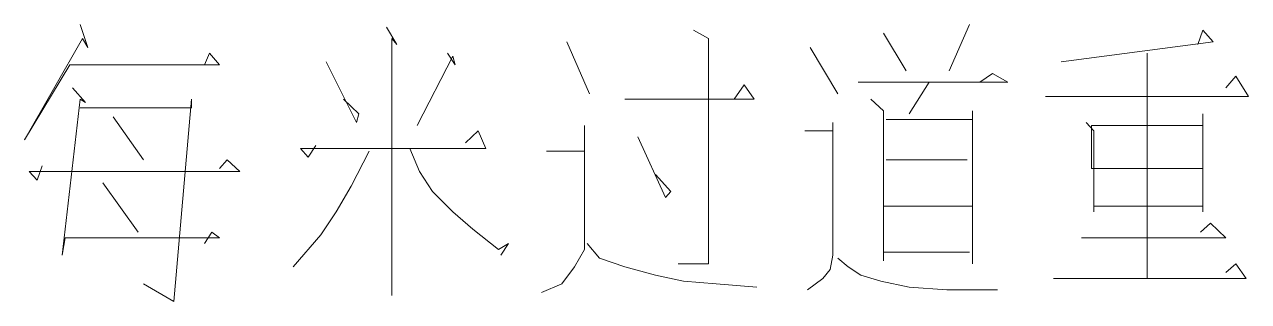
# Model space of a CAD drawing. Header units: millimetres. Extents: x 0 to 414, y 0 to 292.
# Drawn here: x 292.19 to 304.74, y 90.4 to 93.24 of the extents above; entities that cross this region are included whole.
import ezdxf

# ---------------------------------------------------------------- set-up
doc = ezdxf.new("R2010")
doc.units = ezdxf.units.MM

msp = doc.modelspace()

# ---------------------------------------------------------------- linework, layer by layer
at = {"color": 0, "lineweight": 0}
for points in [[(292.759694, 93.235639), (292.837306, 92.999278), (292.784389, 93.091), (292.188194, 92.053833), (292.653861, 92.822889), (294.188444, 92.822889), (294.086139, 92.942833), (294.033222, 92.822889)], [(295.902944, 93.207417), (296.008778, 93.031028), (295.955861, 93.091), (295.955861, 90.459278)], [(299.049722, 93.179194), (299.204944, 93.091), (299.204944, 90.783833), (298.8945, 90.783833)], [(301.882528, 93.235639), (301.674389, 92.762917)], [(302.820917, 92.854639), (304.380194, 93.05925), (304.274361, 93.179194), (304.224972, 93.031028)], [(297.7515, 93.05925), (297.984333, 92.526556)], [(301.000583, 93.147444), (301.233417, 92.762917)], [(296.527361, 92.942833), (296.604972, 92.822889), (296.580278, 92.911083), (296.216917, 92.202)], [(300.245639, 92.999278), (300.531389, 92.526556)], [(303.702861, 92.942833), (303.702861, 90.635667), (302.743306, 90.635667), (304.718861, 90.635667), (304.613028, 90.783833), (304.510722, 90.695639)], [(295.282056, 92.854639), (295.5925, 92.23375), (295.617194, 92.321944), (295.461972, 92.470111)], [(300.739528, 92.6465), (302.274111, 92.6465), (302.118889, 92.734694), (301.988361, 92.6465)], [(302.662167, 92.498333), (304.743556, 92.498333), (304.613028, 92.706472), (304.510722, 92.586528)], [(292.682083, 92.586528), (292.812611, 92.438361), (292.759694, 92.470111), (292.57625, 90.872028), (292.604472, 91.051944), (294.188444, 91.051944), (294.110833, 91.108389), (294.033222, 90.991972)], [(298.347694, 92.470111), (299.674139, 92.470111), (299.571833, 92.618278), (299.466, 92.470111)], [(301.46625, 92.6465), (301.261639, 92.321944)], [(292.759694, 92.381917), (293.902694, 92.381917), (293.902694, 92.470111), (293.71925, 90.399306), (293.408806, 90.579222)], [(300.870056, 92.470111), (301.000583, 92.350167), (301.000583, 90.815583)], [(293.098361, 92.290194), (293.408806, 91.849222)], [(301.91075, 92.350167), (301.91075, 90.783833)], [(303.078444, 92.23375), (303.156056, 92.145556), (303.156056, 91.316528), (303.156056, 91.3765), (304.274361, 91.3765), (304.274361, 91.316528), (304.274361, 92.321944), (304.274361, 92.202), (303.131361, 92.202), (303.131361, 92.145556), (303.131361, 91.761028), (304.274361, 91.761028)], [(297.931417, 92.202), (297.931417, 91.140139), (297.931417, 90.932), (297.829111, 90.755611), (297.698583, 90.579222), (297.490444, 90.491028)], [(300.478472, 92.23375), (300.478472, 90.872028), (300.453778, 90.727389), (300.376167, 90.635667), (300.220944, 90.51925)], [(301.025278, 92.261972), (301.91075, 92.261972)], [(295.176222, 91.997389), (295.098611, 91.877444), (295.021, 91.965639), (296.918944, 91.965639), (296.841333, 92.145556), (296.710806, 92.025611)], [(298.478222, 92.085583), (298.763972, 91.464694), (298.816889, 91.524667), (298.661667, 91.701056)], [(300.192722, 92.145556), (300.478472, 92.145556)], [(295.723028, 91.937417), (295.539583, 91.581111), (295.384361, 91.316528), (295.229139, 91.080167), (294.943389, 90.755611)], [(296.139306, 91.965639), (296.241611, 91.729278), (296.372139, 91.524667), (296.580278, 91.316528), (296.788417, 91.140139), (297.049472, 90.932), (297.151778, 90.991972), (297.074167, 90.872028)], [(297.543361, 91.937417), (297.931417, 91.937417)], [(292.368111, 91.78925), (292.318722, 91.641083), (292.237583, 91.729278), (294.396583, 91.729278), (294.266056, 91.849222), (294.188444, 91.761028)], [(301.025278, 91.849222), (301.857833, 91.849222)], [(292.992528, 91.612861), (293.355889, 91.108389)], [(301.000583, 91.3765), (301.91075, 91.3765)], [(303.029056, 91.051944), (304.510722, 91.051944), (304.351972, 91.200111), (304.249667, 91.108389)], [(297.959639, 90.991972), (298.086639, 90.843806), (298.347694, 90.755611), (298.661667, 90.667417), (298.947417, 90.607444), (299.282556, 90.579222), (299.698833, 90.547472)], [(301.000583, 90.903778), (301.882528, 90.903778)], [(300.531389, 90.843806), (300.637222, 90.755611), (300.76775, 90.667417), (300.972361, 90.607444), (301.261639, 90.547472), (301.649694, 90.51925), (302.168278, 90.51925)]]:
    msp.add_lwpolyline(points, dxfattribs=at)

doc.saveas('drawing.dxf')
